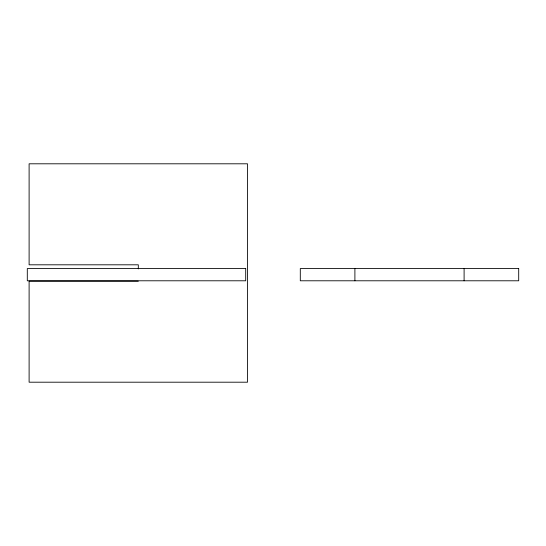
<?xml version="1.0" encoding="UTF-8"?>
<svg xmlns="http://www.w3.org/2000/svg" width="546" height="546" viewBox="0 0 546 546"><rect width="100%" height="100%" fill="white"/><g stroke="black" fill="none" stroke-linecap="round" stroke-linejoin="round"><path stroke-width="0.82" d="M138.309 281.19L29.109 281.19L29.109 382.2L247.509 382.2L247.509 163.8L29.109 163.8L29.109 264.81L138.309 264.81L138.309 268.905M464.1 268.557L464.1 280.787M354.9 268.557L354.9 280.787M245.7 268.557L27.3 268.557L27.3 280.787L245.7 280.787L245.7 268.557M518.7 268.557L300.3 268.557L300.3 280.787L518.7 280.787L518.7 268.557"/></g></svg>
